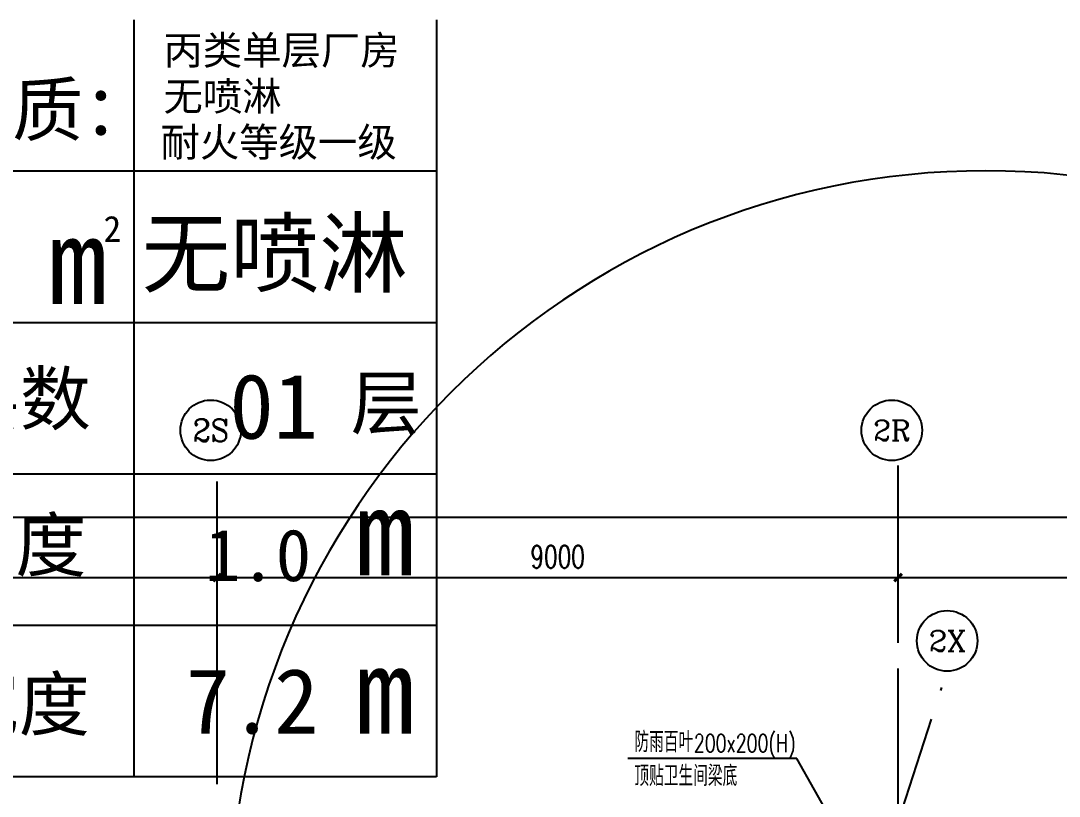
# Model space of a CAD drawing. Extents: x -821772 to -21949, y 506164 to 1049594.
# Drawn here: x -275449 to -261726, y 724502 to 734747 of the extents above; entities that cross this region are included whole.
import ezdxf
from ezdxf.enums import TextEntityAlignment as Align
from ezdxf.xclip import XClip

# ---------------------------------------------------------------- set-up
doc = ezdxf.new("R2010")
doc.units = 0
doc.header["$LTSCALE"] = 1000
doc.header["$MEASUREMENT"] = 0
doc.header["$XCLIPFRAME"] = 2
doc.linetypes.add('10平面20250807_t3$0$DOTE', pattern=[2.42, 2, -0.2, 0.02, -0.2])
doc.layers.get('Defpoints').update_dxf_attribs({"color": 210})
for name, color, linetype in [('10平面20250807_t3$0$A-AXIS-D', 8, 'Continuous'), ('10平面20250807_t3$0$A-AXIS-DOTE', 8, '10平面20250807_t3$0$DOTE'), ('10平面20250807_t3$0$A-AXIS-SYMB', 8, 'Continuous'), ('10平面20250807_t3$0$A-LIN-V', 8, 'Continuous'), ('10平面20250807_t3$0$AS-WALL', 8, 'Continuous'), ('10平面20250807_t3$0$PUB_TEXT', 8, 'Continuous'), ('10平面20250807_t3$0$SB_ZF消火栓', 10, 'Continuous'), ('DIM_SYMB', 3, 'Continuous'), ('SPACE', 7, 'Continuous')]:
    doc.layers.add(name, color=color, linetype=linetype)
doc.styles.add('10平面20250807_t3$0$_TCH_AXIS', font='COMPLEX', dxfattribs={"bigfont": 'GBCBIG'})
doc.styles.add('10平面20250807_t3$0$_TCH_DIM', font='SIMPLEX', dxfattribs={"bigfont": 'GBCBIG'})
doc.styles.add('10平面20250807_t3$0$_TCH_DIM_T3', font='SIMPLEX', dxfattribs={"width": 0.705882, "bigfont": 'GBCBIG'})
doc.styles.add('分区$0$黑体', font='')
doc.styles.get('分区$0$黑体').set_extended_font_data('SimHei')
doc.dimstyles.new('10平面20250807_t3$0$_TCH_ARCH&&100', dxfattribs={"dimtxt": 297.5, "dimasz": 100, "dimexe": 100, "dimexo": 100, "dimgap": 126.25, "dimtad": 1, "dimdec": 0, "dimzin": 0, "dimdsep": 46, "dimtxsty": '10平面20250807_t3$0$_TCH_DIM_T3', "dimblk": '10平面20250807_t3$0$_ArchTick', "dimcen": 0.09, "dimclrt": 7, "dimazin": 2, "dimtfac": 1, "dimtdec": 0, "dimtix": 1, "dimtmove": 2, "dimatfit": 3, "dimfxl": 0, "dimtolj": 1, "dimtzin": 0, "dimarcsym": 0})

# ---------------------------------------------------------------- blocks, each defined once
blk = doc.blocks.new('121342115423wertwert')
for p, q in [((2781585, 1931579), (2781585, 1921579)), ((2785585, 1931579), (2785585, 1921579))]:
    blk.add_line(p, q)
for points in [[(2785585, 1929579), (2764085, 1929579)], [(2785585, 1927579), (2764085, 1927579)], [(2785585, 1925579), (2764085, 1925579)], [(2785585, 1923579), (2764085, 1923579)], [(2785585, 1921579), (2764085, 1921579)]]:
    blk.add_lwpolyline(points)
at = {"style": '分区$0$黑体'}
for s, height, p in [('防火分区性质：', 686.6, (2775298, 1930053)), ('2', 344, (2781186, 1928647)), ('m', 1144, (2780452, 1927827)), ('本建筑总层数', 686.6, (2775400, 1926234)), ('层', 687, (2784454, 1926176)), ('百人疏散宽度', 686.6, (2775339, 1924299)), ('m', 1144, (2784513, 1924241)), ('现有疏散宽度', 686.6, (2775384, 1922197)), ('m', 1144, (2784513, 1922149))]:
    blk.add_text(s, height=height, dxfattribs=at).set_placement(p)
at = {"layer": 'SPACE', "color": 4, "style": '分区$0$黑体'}
blk.add_text('1.0', height=686.6, dxfattribs=at).set_placement((2782528, 1924165))
blk = doc.blocks.new('10平面20250807_t3$0$_ArchTick')
at = {"color": 0, "linetype": 'ByBlock', "const_width": 0.4}
blk.add_lwpolyline([(-0.5, -0.5), (0.5, 0.5)], dxfattribs=at)
blk = doc.blocks.new('*D10027')
at = {"layer": '10平面20250807_t3$0$A-AXIS-D', "color": 0, "lineweight": -2}
for p, q in [((-64418, -78290), (-64418, -77330)), ((-52118, -78290), (-52118, -77330)), ((-64418, -77430), (-52118, -77430))]:
    blk.add_line(p, q, dxfattribs=at)
at = {"layer": 'Defpoints', "color": 0}
for p in [(-52118, -77430), (-64418, -78390), (-52118, -78390)]:
    blk.add_point(p, dxfattribs=at)
at = {"layer": '10平面20250807_t3$0$A-AXIS-D', "color": 0, "lineweight": -2, "xscale": 100, "yscale": 100, "zscale": 100, "rotation": 180}
blk.add_blockref('10平面20250807_t3$0$_ArchTick', (-64418, -77430), dxfattribs=at)
at = {"layer": '10平面20250807_t3$0$A-AXIS-D', "color": 0, "lineweight": -2, "xscale": 100, "yscale": 100, "zscale": 100}
blk.add_blockref('10平面20250807_t3$0$_ArchTick', (-52118, -77430), dxfattribs=at)
at = {"layer": '10平面20250807_t3$0$A-AXIS-D', "color": 7, "insert": (-58268, -77155), "char_height": 297.5, "attachment_point": 5, "style": '10平面20250807_t3$0$_TCH_DIM_T3'}
blk.add_mtext('\\A1;12300', dxfattribs=at)
blk = doc.blocks.new('*D10028')
at = {"layer": '10平面20250807_t3$0$A-AXIS-D', "color": 0, "lineweight": -2}
for p, q in [((-52118, -78290), (-52118, -77330)), ((-43118, -78290), (-43118, -77330)), ((-52118, -77430), (-43118, -77430))]:
    blk.add_line(p, q, dxfattribs=at)
at = {"layer": 'Defpoints', "color": 0}
for p in [(-43118, -77430), (-52118, -78390), (-43118, -78390)]:
    blk.add_point(p, dxfattribs=at)
at = {"layer": '10平面20250807_t3$0$A-AXIS-D', "color": 0, "lineweight": -2, "xscale": 100, "yscale": 100, "zscale": 100, "rotation": 180}
blk.add_blockref('10平面20250807_t3$0$_ArchTick', (-52118, -77430), dxfattribs=at)
at = {"layer": '10平面20250807_t3$0$A-AXIS-D', "color": 0, "lineweight": -2, "xscale": 100, "yscale": 100, "zscale": 100}
blk.add_blockref('10平面20250807_t3$0$_ArchTick', (-43118, -77430), dxfattribs=at)
at = {"layer": '10平面20250807_t3$0$A-AXIS-D', "color": 7, "insert": (-47618, -77155), "char_height": 297.5, "attachment_point": 5, "style": '10平面20250807_t3$0$_TCH_DIM_T3'}
blk.add_mtext('\\A1;9000', dxfattribs=at)
blk = doc.blocks.new('*D10029')
at = {"layer": '10平面20250807_t3$0$A-AXIS-D', "color": 0, "lineweight": -2}
for p, q in [((-43118, -78290), (-43118, -77330)), ((-34118, -78290), (-34118, -77330)), ((-43118, -77430), (-34118, -77430))]:
    blk.add_line(p, q, dxfattribs=at)
at = {"layer": 'Defpoints', "color": 0}
for p in [(-34118, -77430), (-43118, -78390), (-34118, -78390)]:
    blk.add_point(p, dxfattribs=at)
at = {"layer": '10平面20250807_t3$0$A-AXIS-D', "color": 0, "lineweight": -2, "xscale": 100, "yscale": 100, "zscale": 100, "rotation": 180}
blk.add_blockref('10平面20250807_t3$0$_ArchTick', (-43118, -77430), dxfattribs=at)
at = {"layer": '10平面20250807_t3$0$A-AXIS-D', "color": 0, "lineweight": -2, "xscale": 100, "yscale": 100, "zscale": 100}
blk.add_blockref('10平面20250807_t3$0$_ArchTick', (-34118, -77430), dxfattribs=at)
at = {"layer": '10平面20250807_t3$0$A-AXIS-D', "color": 7, "insert": (-38618, -77155), "char_height": 297.5, "attachment_point": 5, "style": '10平面20250807_t3$0$_TCH_DIM_T3'}
blk.add_mtext('\\A1;9000', dxfattribs=at)
blk = doc.blocks.new('*D10045')
at = {"layer": '10平面20250807_t3$0$A-AXIS-D', "color": 0, "lineweight": -2}
for p, q in [((-65318, -78190), (-65318, -76530)), ((92682, -78190), (92682, -76530)), ((-65318, -76630), (92682, -76630))]:
    blk.add_line(p, q, dxfattribs=at)
at = {"layer": 'Defpoints', "color": 0}
for p in [(92682, -76630), (-65318, -78290), (92682, -78290)]:
    blk.add_point(p, dxfattribs=at)
at = {"layer": '10平面20250807_t3$0$A-AXIS-D', "color": 0, "lineweight": -2, "xscale": 100, "yscale": 100, "zscale": 100, "rotation": 180}
blk.add_blockref('10平面20250807_t3$0$_ArchTick', (-65318, -76630), dxfattribs=at)
at = {"layer": '10平面20250807_t3$0$A-AXIS-D', "color": 0, "lineweight": -2, "xscale": 100, "yscale": 100, "zscale": 100}
blk.add_blockref('10平面20250807_t3$0$_ArchTick', (92682, -76630), dxfattribs=at)
at = {"layer": '10平面20250807_t3$0$A-AXIS-D', "color": 7, "insert": (13682, -76355), "char_height": 297.5, "attachment_point": 5, "style": '10平面20250807_t3$0$_TCH_DIM_T3'}
blk.add_mtext('\\A1;158000', dxfattribs=at)
blk = doc.blocks.new('10平面20250807_t3$0$A$C5D961328')
at = {"layer": '10平面20250807_t3$0$A-LIN-V', "ltscale": 500}
blk.add_circle((350, 40), 10001, dxfattribs=at)
blk = doc.blocks.new('10平面20250807_t3$0$234243242332')
at = {"layer": '10平面20250807_t3$0$SB_ZF消火栓', "xscale": -1, "rotation": 180}
blk.add_blockref('10平面20250807_t3$0$A$C5D961328', (-263045, 722804), dxfattribs=at)
blk = doc.blocks.new('10平面20250807_t3$0$dote')
at = {"layer": '10平面20250807_t3$0$A-AXIS-D'}
for centre in [(-52202.7, -75483.9), (-43202.7, -75483.9), (-42470.2, -78266)]:
    blk.add_circle(centre, 400, dxfattribs=at)
at = {"layer": '10平面20250807_t3$0$A-AXIS-DOTE', "ltscale": 2}
for p, q in [((-52117.8, -264080), (-52117.8, -75950)), ((-43117.8, -169748.9), (-43117.8, -75950))]:
    blk.add_line(p, q, dxfattribs=at)
blk.add_lwpolyline([(-66316.4, -152160.4), (-42470.2, -78666)], dxfattribs=at)
at = {"layer": '10平面20250807_t3$0$PUB_TEXT', "style": '10平面20250807_t3$0$_TCH_AXIS'}
for s, height, p, p2 in [('2S', 294.28, (-52440.9, -75631), (-51964.5, -75631)), ('2R', 270.86, (-43447.8, -75619.3), (-42957.6, -75619.3)), ('2X', 270.86, (-42715.3, -78401.4), (-42225.1, -78401.4))]:
    blk.add_text(s, height=height, dxfattribs=at).set_placement(p, p2, align=Align.FIT)
at = {"layer": '10平面20250807_t3$0$A-AXIS-D'}
for base, p1, p2, picture, middle in [((92682.2, -76630), (-65317.8, -78290), (92682.2, -78290), '*D10045', (13682.2, -76355)), ((-52117.8, -77430), (-64417.8, -78390), (-52117.8, -78390), '*D10027', (-58267.8, -77155)), ((-43117.8, -77430), (-52117.8, -78390), (-43117.8, -78390), '*D10028', (-47617.8, -77155)), ((-34117.8, -77430), (-43117.8, -78390), (-34117.8, -78390), '*D10029', (-38617.8, -77155))]:
    dim = blk.add_linear_dim(base=base, p1=p1, p2=p2, angle=0, dimstyle='10平面20250807_t3$0$_TCH_ARCH&&100', override={"dimgap": 0}, dxfattribs=at)
    dim.commit()
    dim.dimension.update_dxf_attribs({"geometry": picture, "text_midpoint": middle, "dimtype": 129})
blk = doc.blocks.new('10平面20250807_t3')
at = {"layer": '10平面20250807_t3$0$A-AXIS-SYMB'}
for p, q in [((-265195, 725000), (-267425, 725000)), ((-264159.2, 723170), (-265195, 725000))]:
    blk.add_line(p, q, dxfattribs=at)
at = {"layer": '10平面20250807_t3$0$AS-WALL'}
blk.add_blockref('10平面20250807_t3$0$dote', (-220736.4, 804820), dxfattribs=at)
at = {"layer": '10平面20250807_t3$0$SB_ZF消火栓', "linetype": 'Continuous'}
blk.add_blockref('10平面20250807_t3$0$234243242332', (0, 0), dxfattribs=at)
at = {"layer": '10平面20250807_t3$0$PUB_TEXT', "style": '10平面20250807_t3$0$_TCH_DIM'}
for s, p in [('防雨百叶', (-267341, 725084)), ('顶贴卫生间梁底', (-267341, 724636))]:
    blk.add_text(s, height=270.07, dxfattribs=at).set_placement(p)
at = {"layer": '10平面20250807_t3$0$PUB_TEXT', "style": '10平面20250807_t3$0$_TCH_DIM', "width": 0.705882}
blk.add_text('200x200(H)', height=238, dxfattribs=at).set_placement((-266554.6, 725084))

msp = doc.modelspace()

# ---------------------------------------------------------------- block references
at = {"ltscale": 100}
ref = msp.add_blockref('10平面20250807_t3', (0, 0), dxfattribs=at)
XClip(ref).set_block_clipping_path([(-386212.6353242097, 506163.79756496), (-21948.7593967821, 884998.2285294847)])

# ---------------------------------------------------------------- next in the draw order: linework, layer by layer
at = {"layer": 'DIM_SYMB'}
msp.add_lwpolyline([(-269956.9, 724758.1, 0, 0, 0), (-264595.3, 723170, 0, 400, 0), (-266033.5, 723596, 0, 0, 0)], format="xyseb", dxfattribs=at)

# ---------------------------------------------------------------- next in the draw order: block references
at = {"layer": 'SPACE', "color": 4}
msp.add_blockref('121342115423wertwert', (-3055541.7, -1196821.1), dxfattribs=at)

# ---------------------------------------------------------------- next in the draw order: texts
at = {"layer": 'SPACE', "color": 4, "style": '分区$0$黑体'}
for s, height, p in [('丙类单层厂房', 381.44, (-273563.7, 734167.3)), ('无喷淋', 381.44, (-273563.7, 733558.3)), ('耐火等级一级', 381.44, (-273602.6, 732952.5)), ('无喷淋', 859.44, (-273851.6, 731247.9)), ('01', 859.44, (-272691.6, 729224.6)), ('7.2', 859.44, (-273269.4, 725330.3))]:
    msp.add_text(s, height=height, dxfattribs=at).set_placement(p)

doc.saveas('drawing.dxf')
